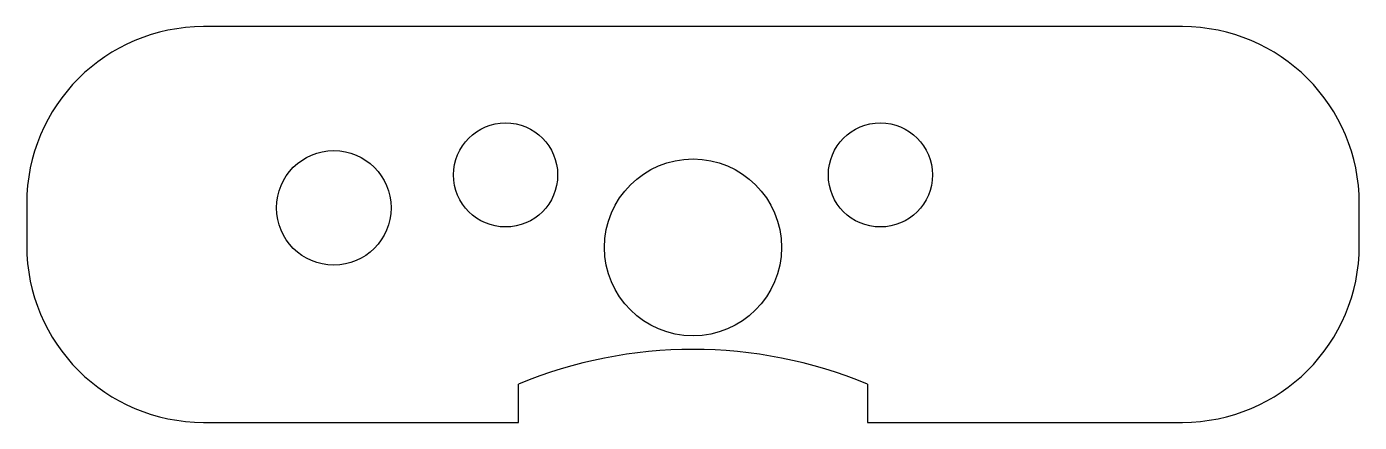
# Model space of a CAD drawing. Header units: inches. Extents: x -1.26 to 1.26, y -0.37 to 0.37.
import ezdxf

# ---------------------------------------------------------------- set-up
doc = ezdxf.new("R2010")
doc.units = ezdxf.units.IN
doc.header["$MEASUREMENT"] = 0

msp = doc.modelspace()

# ---------------------------------------------------------------- linework, layer by layer
at = {"color": 7, "linetype": 'Continuous'}
for p, q in [((0.9252, 0.374), (-0.9252, 0.374)), ((-1.2598, 0.0394), (-1.2598, -0.0394)), ((1.2598, -0.0394), (1.2598, 0.0394)), ((-0.3297, -0.374), (-0.3297, -0.3017)), ((0.3297, -0.3017), (0.3297, -0.374)), ((-0.9252, -0.374), (-0.3297, -0.374)), ((0.3297, -0.374), (0.9252, -0.374))]:
    msp.add_line(p, q, dxfattribs=at)
for centre, radius in [((-0.3543, 0.0937), 0.0984), ((0.3543, 0.0937), 0.0984), ((-0.6791, 0.0315), 0.1083), ((0, -0.0433), 0.1673)]:
    msp.add_circle(centre, radius, dxfattribs=at)
for centre, radius, start, end in [((-0.9252, 0.0394), 0.3346, 90, 180), ((0.9252, 0.0394), 0.3346, 0, 90), ((-0.9252, -0.0394), 0.3346, 180, 270), ((0.9252, -0.0394), 0.3346, 270, 0), ((0, -1.0993), 0.8631, 67.54, 112.46)]:
    msp.add_arc(centre, radius, start, end, dxfattribs=at)

doc.saveas('drawing.dxf')
